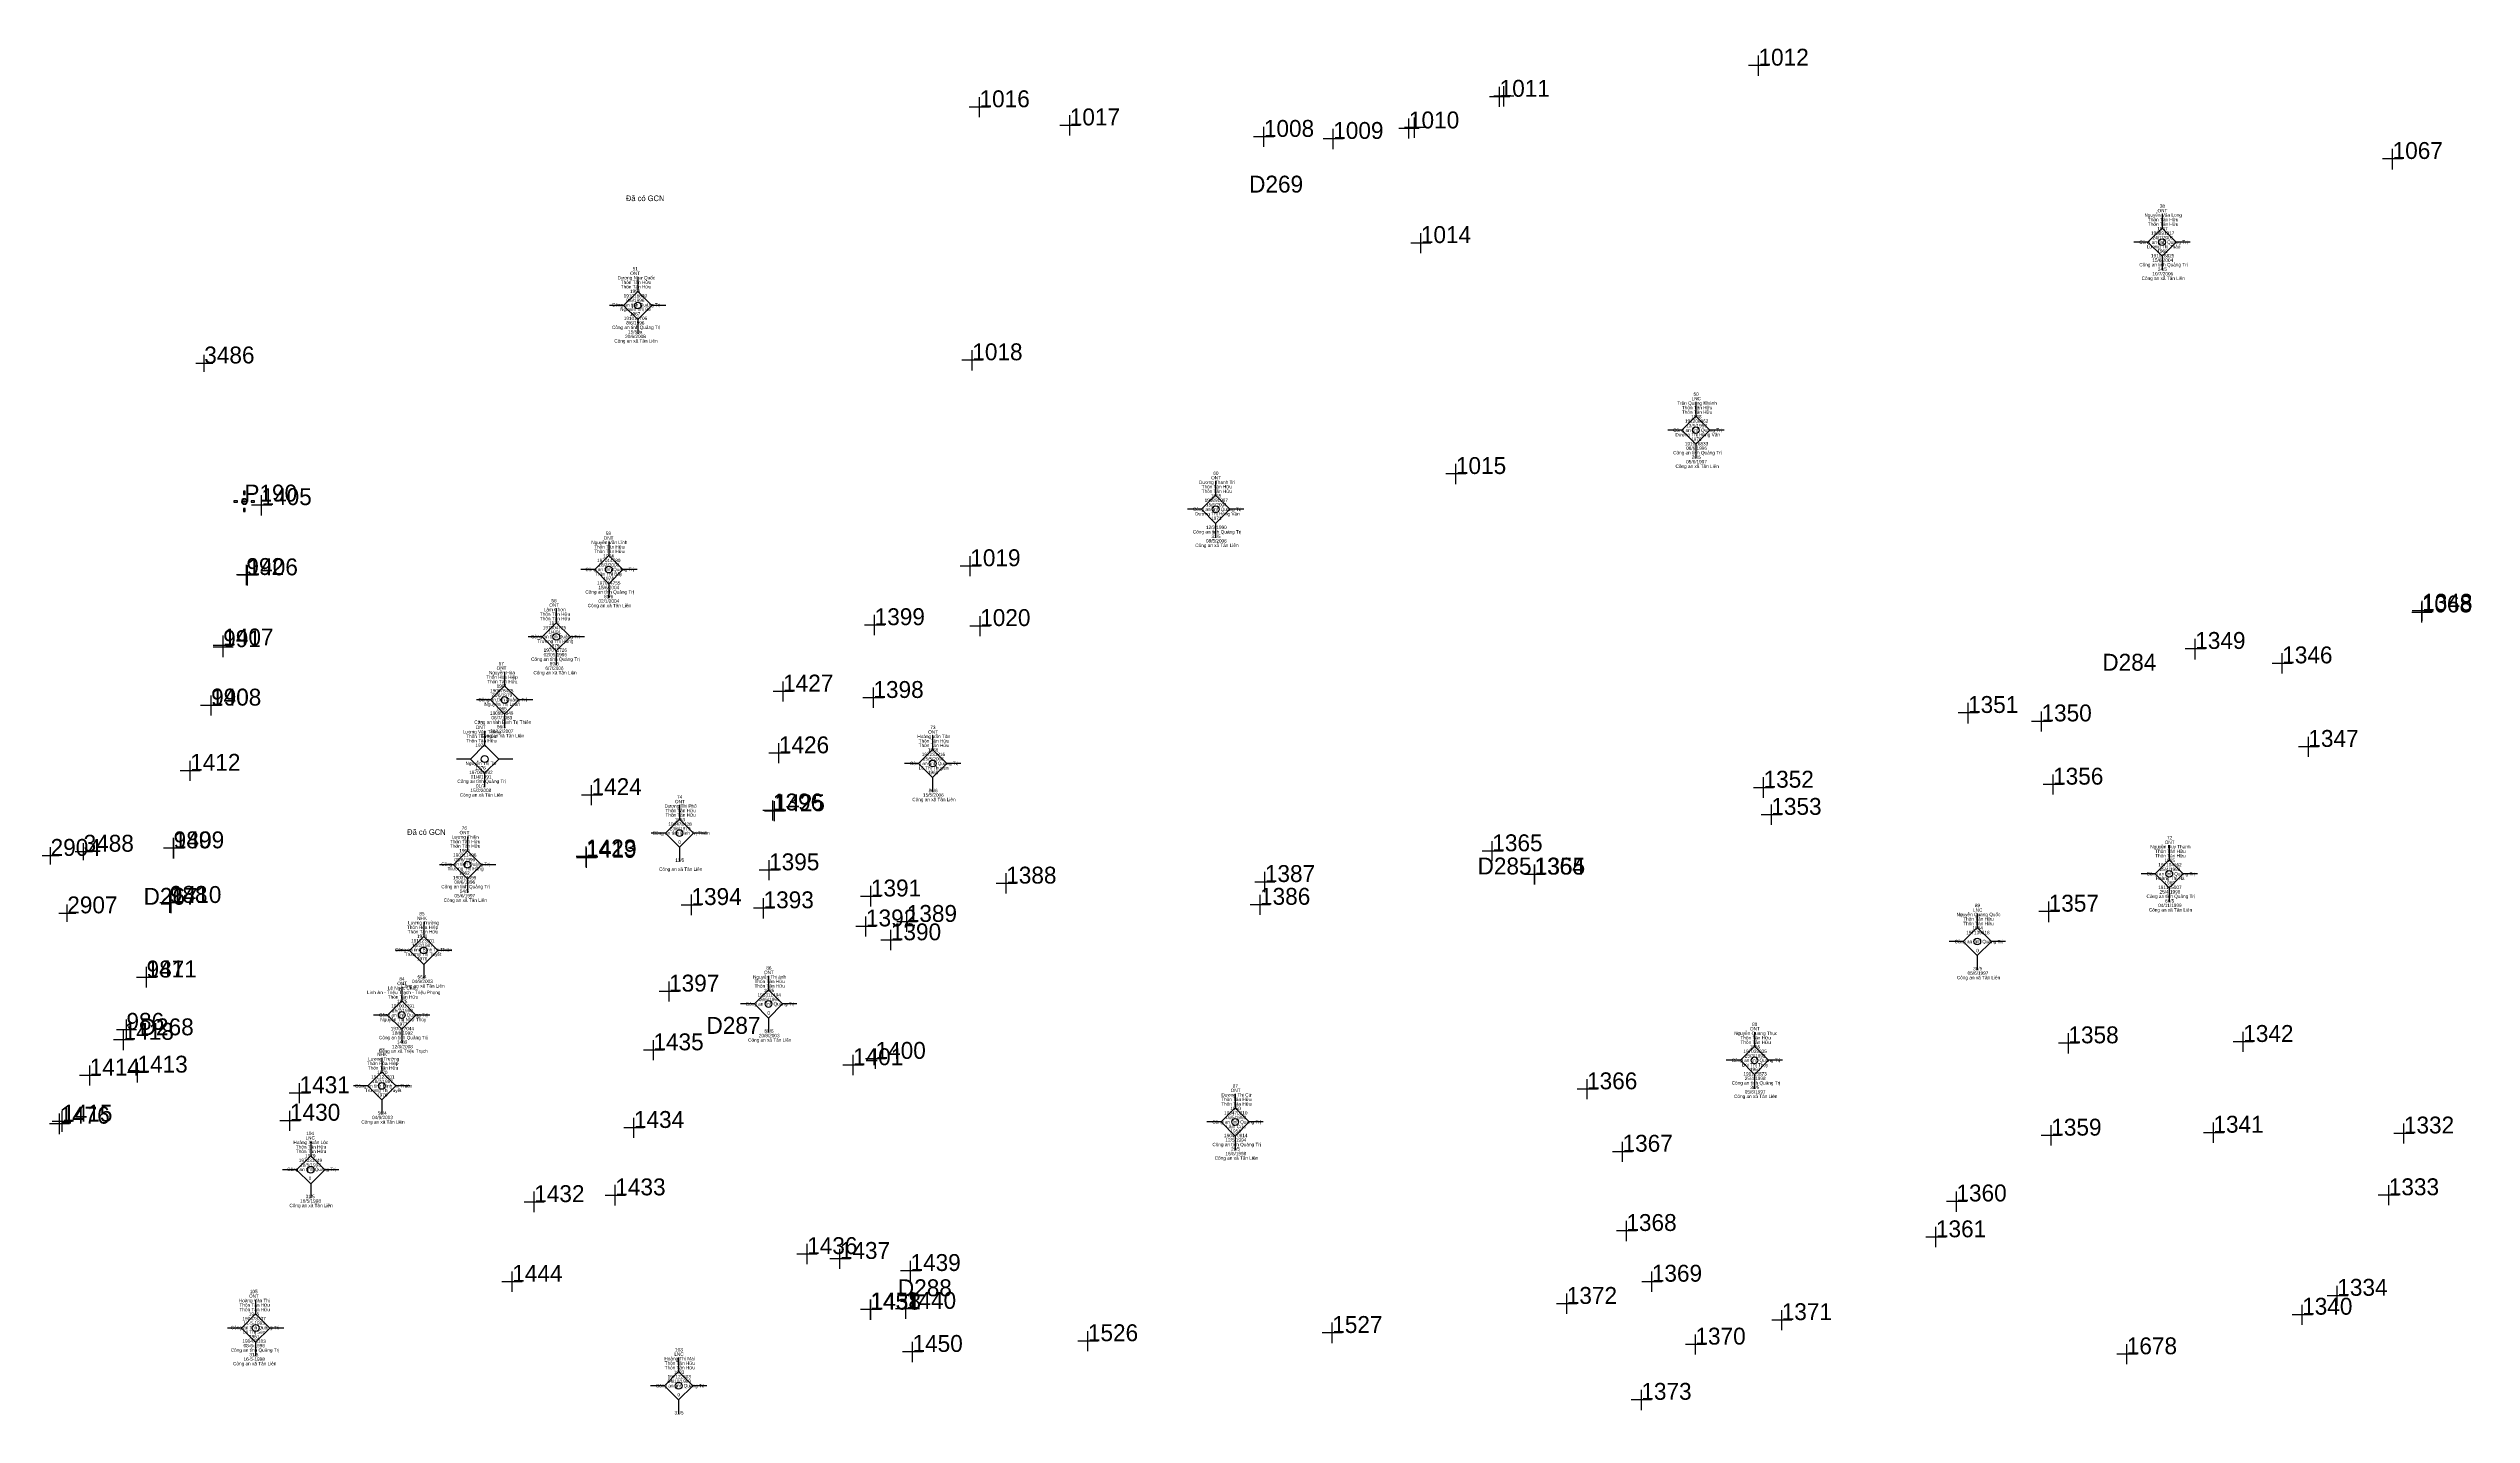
# Model space of a CAD drawing. Extents: x 548949 to 550223, y 1836732 to 1838051.
# Drawn here: x 549260.4 to 549475.5, y 1837798.2 to 1837919.4 of the extents above; entities that cross this region are included whole.
import ezdxf

# ---------------------------------------------------------------- set-up
doc = ezdxf.new("R2010")
doc.units = 0
for name, color, linetype in [('Level 11', 7, 'Continuous'), ('Level 15', 7, 'Continuous'), ('Level 16', 7, 'Continuous'), ('Level 3', 7, 'Continuous'), ('Level 4', 7, 'Continuous'), ('Level 5', 7, 'Continuous')]:
    doc.layers.add(name, color=color, linetype=linetype)

msp = doc.modelspace()

# ---------------------------------------------------------------- linework, layer by layer
at = {"layer": 'Level 11'}
for p, q in [((549448.04, 1837903.45), (549446.79, 1837902.2)), ((549448.04, 1837904.7), (549448.04, 1837903.45)), ((549449.29, 1837902.2), (549448.04, 1837903.45)), ((549446.79, 1837902.2), (549445.54, 1837902.2)), ((549446.79, 1837902.2), (549448.04, 1837900.95)), ((549448.04, 1837900.95), (549449.29, 1837902.2)), ((549450.54, 1837902.2), (549449.29, 1837902.2)), ((549448.04, 1837900.95), (549448.04, 1837899.7)), ((549312.73, 1837897.83), (549311.48, 1837896.58)), ((549312.73, 1837899.08), (549312.73, 1837897.83)), ((549313.98, 1837896.58), (549312.73, 1837897.83)), ((549311.48, 1837896.58), (549310.23, 1837896.58)), ((549311.48, 1837896.58), (549312.73, 1837895.33)), ((549312.73, 1837895.33), (549313.98, 1837896.58)), ((549312.73, 1837895.33), (549312.73, 1837894.08)), ((549315.23, 1837896.58), (549313.98, 1837896.58)), ((549406.66, 1837886.77), (549405.41, 1837885.52)), ((549406.66, 1837888.02), (549406.66, 1837886.77)), ((549407.91, 1837885.52), (549406.66, 1837886.77)), ((549405.41, 1837885.52), (549404.16, 1837885.52)), ((549405.41, 1837885.52), (549406.66, 1837884.27)), ((549406.66, 1837884.27), (549407.91, 1837885.52)), ((549406.66, 1837884.27), (549406.66, 1837883.02)), ((549409.16, 1837885.52), (549407.91, 1837885.52)), ((549364.03, 1837879.75), (549362.78, 1837878.5)), ((549364.03, 1837881), (549364.03, 1837879.75)), ((549365.28, 1837878.5), (549364.03, 1837879.75)), ((549362.78, 1837878.5), (549361.53, 1837878.5)), ((549362.78, 1837878.5), (549364.03, 1837877.25)), ((549364.03, 1837877.25), (549365.28, 1837878.5)), ((549366.53, 1837878.5), (549365.28, 1837878.5)), ((549310.17, 1837875.65), (549310.17, 1837874.4)), ((549364.03, 1837877.25), (549364.03, 1837876)), ((549310.17, 1837874.4), (549308.92, 1837873.15)), ((549311.42, 1837873.15), (549310.17, 1837874.4)), ((549308.92, 1837873.15), (549307.67, 1837873.15)), ((549308.92, 1837873.15), (549310.17, 1837871.9)), ((549310.17, 1837871.9), (549311.42, 1837873.15)), ((549310.17, 1837871.9), (549310.17, 1837870.65)), ((549312.67, 1837873.15), (549311.42, 1837873.15)), ((549305.5, 1837869.68), (549305.5, 1837868.43)), ((549304.25, 1837867.18), (549303, 1837867.18)), ((549305.5, 1837868.43), (549304.25, 1837867.18)), ((549304.25, 1837867.18), (549305.5, 1837865.93)), ((549306.75, 1837867.18), (549305.5, 1837868.43)), ((549305.5, 1837865.93), (549306.75, 1837867.18)), ((549308, 1837867.18), (549306.75, 1837867.18)), ((549305.5, 1837865.93), (549305.5, 1837864.68)), ((549300.91, 1837862.83), (549299.66, 1837861.58)), ((549300.91, 1837864.08), (549300.91, 1837862.83)), ((549302.16, 1837861.58), (549300.91, 1837862.83)), ((549299.66, 1837861.58), (549298.41, 1837861.58)), ((549299.66, 1837861.58), (549300.91, 1837860.33)), ((549300.91, 1837860.33), (549302.16, 1837861.58)), ((549303.41, 1837861.58), (549302.16, 1837861.58)), ((549299.14, 1837858.84), (549299.14, 1837857.59)), ((549300.91, 1837860.33), (549300.91, 1837859.08)), ((549338.91, 1837858.45), (549338.91, 1837857.2)), ((549297.89, 1837856.34), (549296.64, 1837856.34)), ((549299.14, 1837857.59), (549297.89, 1837856.34)), ((549297.89, 1837856.34), (549299.14, 1837855.09)), ((549300.39, 1837856.34), (549299.14, 1837857.59)), ((549299.14, 1837855.09), (549300.39, 1837856.34)), ((549301.64, 1837856.34), (549300.39, 1837856.34)), ((549338.91, 1837857.2), (549337.66, 1837855.95)), ((549340.16, 1837855.95), (549338.91, 1837857.2)), ((549299.14, 1837855.09), (549299.14, 1837853.84)), ((549337.66, 1837855.95), (549336.41, 1837855.95)), ((549337.66, 1837855.95), (549338.91, 1837854.7)), ((549338.91, 1837854.7), (549340.16, 1837855.95)), ((549338.91, 1837854.7), (549338.91, 1837853.45)), ((549341.41, 1837855.95), (549340.16, 1837855.95)), ((549316.43, 1837852.27), (549316.43, 1837851.02)), ((549315.18, 1837849.77), (549313.93, 1837849.77)), ((549316.43, 1837851.02), (549315.18, 1837849.77)), ((549315.18, 1837849.77), (549316.43, 1837848.52)), ((549317.68, 1837849.77), (549316.43, 1837851.02)), ((549316.43, 1837848.52), (549317.68, 1837849.77)), ((549318.93, 1837849.77), (549317.68, 1837849.77)), ((549297.62, 1837848.21), (549296.37, 1837846.96)), ((549297.62, 1837849.46), (549297.62, 1837848.21)), ((549298.87, 1837846.96), (549297.62, 1837848.21)), ((549316.43, 1837848.52), (549316.43, 1837847.27)), ((549448.68, 1837848.66), (549448.68, 1837847.41)), ((549296.37, 1837846.96), (549295.12, 1837846.96)), ((549296.37, 1837846.96), (549297.62, 1837845.71)), ((549297.62, 1837845.71), (549298.87, 1837846.96)), ((549297.62, 1837845.71), (549297.62, 1837844.46)), ((549300.12, 1837846.96), (549298.87, 1837846.96)), ((549447.43, 1837846.16), (549446.18, 1837846.16)), ((549448.68, 1837847.41), (549447.43, 1837846.16)), ((549447.43, 1837846.16), (549448.68, 1837844.91)), ((549449.93, 1837846.16), (549448.68, 1837847.41)), ((549448.68, 1837844.91), (549449.93, 1837846.16)), ((549451.18, 1837846.16), (549449.93, 1837846.16)), ((549448.68, 1837844.91), (549448.68, 1837843.66)), ((549293.73, 1837841.86), (549293.73, 1837840.61)), ((549431.64, 1837841.4), (549430.39, 1837840.15)), ((549431.64, 1837842.65), (549431.64, 1837841.4)), ((549432.89, 1837840.15), (549431.64, 1837841.4)), ((549292.48, 1837839.36), (549291.23, 1837839.36)), ((549293.73, 1837840.61), (549292.48, 1837839.36)), ((549292.48, 1837839.36), (549293.73, 1837838.11)), ((549294.98, 1837839.36), (549293.73, 1837840.61)), ((549293.73, 1837838.11), (549294.98, 1837839.36)), ((549296.23, 1837839.36), (549294.98, 1837839.36)), ((549430.39, 1837840.15), (549429.14, 1837840.15)), ((549430.39, 1837840.15), (549431.64, 1837838.9)), ((549431.64, 1837838.9), (549432.89, 1837840.15)), ((549431.64, 1837838.9), (549431.64, 1837837.65)), ((549434.14, 1837840.15), (549432.89, 1837840.15)), ((549293.73, 1837838.11), (549293.73, 1837836.86)), ((549324.34, 1837837.11), (549324.34, 1837835.86)), ((549291.78, 1837834.88), (549290.53, 1837833.63)), ((549291.78, 1837836.13), (549291.78, 1837834.88)), ((549293.03, 1837833.63), (549291.78, 1837834.88)), ((549323.09, 1837834.61), (549321.84, 1837834.61)), ((549324.34, 1837835.86), (549323.09, 1837834.61)), ((549323.09, 1837834.61), (549324.34, 1837833.36)), ((549325.59, 1837834.61), (549324.34, 1837835.86)), ((549324.34, 1837833.36), (549325.59, 1837834.61)), ((549326.84, 1837834.61), (549325.59, 1837834.61)), ((549290.53, 1837833.63), (549289.28, 1837833.63)), ((549290.53, 1837833.63), (549291.78, 1837832.38)), ((549291.78, 1837832.38), (549293.03, 1837833.63)), ((549294.28, 1837833.63), (549293.03, 1837833.63)), ((549324.34, 1837833.36), (549324.34, 1837832.11)), ((549291.78, 1837832.38), (549291.78, 1837831.13)), ((549411.86, 1837830.86), (549410.61, 1837829.61)), ((549411.86, 1837832.11), (549411.86, 1837830.86)), ((549413.11, 1837829.61), (549411.86, 1837830.86)), ((549290.01, 1837828.59), (549288.76, 1837827.34)), ((549290.01, 1837829.84), (549290.01, 1837828.59)), ((549291.26, 1837827.34), (549290.01, 1837828.59)), ((549410.61, 1837829.61), (549409.36, 1837829.61)), ((549410.61, 1837829.61), (549411.86, 1837828.36)), ((549411.86, 1837828.36), (549413.11, 1837829.61)), ((549411.86, 1837828.36), (549411.86, 1837827.11)), ((549414.36, 1837829.61), (549413.11, 1837829.61)), ((549288.76, 1837827.34), (549287.51, 1837827.34)), ((549288.76, 1837827.34), (549290.01, 1837826.09)), ((549290.01, 1837826.09), (549291.26, 1837827.34)), ((549290.01, 1837826.09), (549290.01, 1837824.84)), ((549292.51, 1837827.34), (549291.26, 1837827.34)), ((549365.76, 1837826.64), (549365.76, 1837825.39)), ((549364.51, 1837824.14), (549363.26, 1837824.14)), ((549365.76, 1837825.39), (549364.51, 1837824.14)), ((549364.51, 1837824.14), (549365.76, 1837822.89)), ((549367.01, 1837824.14), (549365.76, 1837825.39)), ((549365.76, 1837822.89), (549367.01, 1837824.14)), ((549368.26, 1837824.14), (549367.01, 1837824.14)), ((549283.7, 1837822.4), (549283.7, 1837821.15)), ((549365.76, 1837822.89), (549365.76, 1837821.64)), ((549282.45, 1837819.9), (549281.2, 1837819.9)), ((549283.7, 1837821.15), (549282.45, 1837819.9)), ((549282.45, 1837819.9), (549283.7, 1837818.65)), ((549284.95, 1837819.9), (549283.7, 1837821.15)), ((549283.7, 1837818.65), (549284.95, 1837819.9)), ((549286.2, 1837819.9), (549284.95, 1837819.9)), ((549283.7, 1837818.65), (549283.7, 1837817.4)), ((549278.81, 1837807.11), (549277.56, 1837805.86)), ((549278.81, 1837808.36), (549278.81, 1837807.11)), ((549280.06, 1837805.86), (549278.81, 1837807.11)), ((549277.56, 1837805.86), (549276.31, 1837805.86)), ((549277.56, 1837805.86), (549278.81, 1837804.61)), ((549278.81, 1837804.61), (549280.06, 1837805.86)), ((549278.81, 1837804.61), (549278.81, 1837803.36)), ((549281.31, 1837805.86), (549280.06, 1837805.86)), ((549316.36, 1837803.24), (549316.36, 1837801.99)), ((549315.11, 1837800.74), (549313.86, 1837800.74)), ((549316.36, 1837801.99), (549315.11, 1837800.74)), ((549315.11, 1837800.74), (549316.36, 1837799.49)), ((549317.61, 1837800.74), (549316.36, 1837801.99)), ((549316.36, 1837799.49), (549317.61, 1837800.74)), ((549318.86, 1837800.74), (549317.61, 1837800.74)), ((549316.36, 1837799.49), (549316.36, 1837798.24))]:
    msp.add_line(p, q, dxfattribs=at)
for centre in [(549448.04, 1837902.2), (549312.73, 1837896.58), (549406.66, 1837885.52), (549364.03, 1837878.5), (549310.17, 1837873.15), (549305.5, 1837867.18), (549300.91, 1837861.58), (549299.14, 1837856.34), (549338.91, 1837855.95), (549316.43, 1837849.77), (549297.62, 1837846.96), (549448.68, 1837846.16), (549293.73, 1837839.36), (549431.64, 1837840.15), (549324.34, 1837834.61), (549291.78, 1837833.63), (549411.86, 1837829.61), (549290.01, 1837827.34), (549365.76, 1837824.14), (549283.7, 1837819.9), (549278.81, 1837805.86), (549316.36, 1837800.74)]:
    msp.add_circle(centre, 0.3, dxfattribs=at)
at = {"layer": 'Level 3'}
msp.add_line((549277.94, 1837879.34), (549277.97, 1837879.38), dxfattribs=at)
for points in [[(549277.74, 1837879.8), (549277.87, 1837879.8), (549277.87, 1837880.12), (549277.74, 1837880.12)], [(549276.88, 1837879.13), (549277.2, 1837879.13), (549277.2, 1837879.26), (549276.88, 1837879.26)], [(549277.74, 1837878.3), (549277.87, 1837878.3), (549277.87, 1837878.58), (549277.74, 1837878.58)], [(549278.42, 1837879.13), (549278.7, 1837879.13), (549278.7, 1837879.26), (549278.42, 1837879.26)]]:
    msp.add_lwpolyline(points, close=True, dxfattribs=at)
for points in [[(549277.97, 1837879.38), (549277.94, 1837879.34)], [(549277.94, 1837879.34), (549277.94, 1837879.34)], [(549277.97, 1837879.38), (549277.97, 1837879.38)]]:
    msp.add_lwpolyline(points, dxfattribs=at)
msp.add_circle((549277.8, 1837879.19), 0.0732, dxfattribs=at)
for radius, start, end in [(0.25, 49.3448, 48.4242), (0.2, 49.2259, 47.7453)]:
    msp.add_arc((549277.81, 1837879.19), radius, start, end, dxfattribs=at)
at = {"layer": 'Level 4'}
for p, q in [((549412.22, 1837916.97), (549412.22, 1837918.75)), ((549413.11, 1837917.86), (549411.32, 1837917.86)), ((549343.96, 1837914.17), (549342.14, 1837914.17)), ((549343.07, 1837913.28), (549343.07, 1837915.06)), ((549390.14, 1837915.1), (549388.35, 1837915.1)), ((549390.5, 1837915.15), (549388.72, 1837915.15)), ((549389.24, 1837914.21), (549389.24, 1837915.99)), ((549389.61, 1837914.23), (549389.61, 1837916.04)), ((549352, 1837912.56), (549350.19, 1837912.56)), ((549351.08, 1837911.67), (549351.08, 1837913.48)), ((549368.31, 1837910.65), (549368.31, 1837912.43)), ((549374.47, 1837910.44), (549374.47, 1837912.25)), ((549382.08, 1837912.29), (549380.3, 1837912.29)), ((549382.57, 1837912.37), (549380.79, 1837912.37)), ((549381.19, 1837911.4), (549381.19, 1837913.18)), ((549381.68, 1837911.45), (549381.68, 1837913.26)), ((549369.2, 1837911.54), (549367.38, 1837911.54)), ((549375.36, 1837911.36), (549373.58, 1837911.36)), ((549468.51, 1837908.66), (549468.51, 1837910.47)), ((549469.4, 1837909.58), (549467.62, 1837909.58)), ((549383.14, 1837902.12), (549381.36, 1837902.12)), ((549382.25, 1837901.23), (549382.25, 1837903.01)), ((549275.01, 1837891.44), (549273.49, 1837891.44)), ((549274.25, 1837890.68), (549274.25, 1837892.2)), ((549343.32, 1837891.72), (549341.5, 1837891.72)), ((549342.43, 1837890.8), (549342.43, 1837892.61)), ((549385.36, 1837880.74), (549385.36, 1837882.52)), ((549279.33, 1837877.94), (549279.33, 1837879.76)), ((549386.25, 1837881.63), (549384.47, 1837881.63)), ((549280.26, 1837878.87), (549278.44, 1837878.87)), ((549277.99, 1837871.78), (549277.99, 1837873.56)), ((549278.1, 1837871.75), (549278.1, 1837873.53)), ((549343.14, 1837873.45), (549341.36, 1837873.45)), ((549342.25, 1837872.56), (549342.25, 1837874.34)), ((549278.88, 1837872.67), (549277.1, 1837872.67)), ((549278.99, 1837872.64), (549277.21, 1837872.64)), ((549333.76, 1837867.33), (549333.76, 1837869.14)), ((549343.13, 1837867.25), (549343.13, 1837869.03)), ((549471.99, 1837869.35), (549470.21, 1837869.35)), ((549472.03, 1837869.5), (549470.25, 1837869.5)), ((549471.1, 1837868.46), (549471.1, 1837870.24)), ((549471.14, 1837868.61), (549471.14, 1837870.39)), ((549275.93, 1837865.38), (549275.93, 1837867.16)), ((549275.94, 1837865.53), (549275.94, 1837867.31)), ((549334.65, 1837868.22), (549332.87, 1837868.22)), ((549344.02, 1837868.14), (549342.2, 1837868.14)), ((549450.99, 1837865.18), (549450.99, 1837867)), ((549276.82, 1837866.27), (549275.04, 1837866.27)), ((549276.86, 1837866.42), (549275.05, 1837866.42)), ((549451.89, 1837866.11), (549450.1, 1837866.11)), ((549459.6, 1837864.83), (549457.82, 1837864.83)), ((549458.71, 1837863.94), (549458.71, 1837865.72)), ((549325.63, 1837861.44), (549325.63, 1837863.22)), ((549333.65, 1837860.87), (549333.65, 1837862.68)), ((549275.74, 1837861.08), (549273.92, 1837861.08)), ((549275.75, 1837861.09), (549273.97, 1837861.09)), ((549274.85, 1837860.19), (549274.85, 1837861.97)), ((549274.86, 1837860.2), (549274.86, 1837861.98)), ((549326.52, 1837862.33), (549324.74, 1837862.33)), ((549334.54, 1837861.76), (549332.72, 1837861.76)), ((549431.71, 1837860.43), (549429.93, 1837860.43)), ((549430.82, 1837859.5), (549430.82, 1837861.32)), ((549437.34, 1837858.79), (549437.34, 1837860.57)), ((549438.23, 1837859.68), (549436.45, 1837859.68)), ((549461.03, 1837856.53), (549461.03, 1837858.31)), ((549273, 1837854.41), (549273, 1837856.19)), ((549326.19, 1837856.85), (549324.37, 1837856.85)), ((549325.26, 1837855.96), (549325.26, 1837857.74)), ((549461.93, 1837857.42), (549460.14, 1837857.42)), ((549273.89, 1837855.3), (549272.11, 1837855.3)), ((549308.63, 1837852.25), (549308.63, 1837854.03)), ((549412.67, 1837852.91), (549412.67, 1837854.72)), ((549439.26, 1837854.07), (549437.48, 1837854.07)), ((549438.37, 1837853.18), (549438.37, 1837854.96)), ((549309.56, 1837853.14), (549307.74, 1837853.14)), ((549324.73, 1837850.89), (549324.73, 1837852.67)), ((549324.88, 1837850.82), (549324.88, 1837852.6)), ((549413.56, 1837853.8), (549411.78, 1837853.8)), ((549413.36, 1837850.5), (549413.36, 1837852.32)), ((549325.62, 1837851.78), (549323.84, 1837851.78)), ((549325.77, 1837851.71), (549323.99, 1837851.71)), ((549414.25, 1837851.39), (549412.47, 1837851.39)), ((549261.37, 1837847.75), (549259.85, 1837847.75)), ((549260.61, 1837846.99), (549260.61, 1837848.51)), ((549264.32, 1837848.12), (549262.78, 1837848.12)), ((549263.54, 1837847.36), (549263.54, 1837848.88)), ((549272.42, 1837848.42), (549270.64, 1837848.42)), ((549272.45, 1837848.42), (549270.67, 1837848.42)), ((549271.53, 1837847.53), (549271.53, 1837849.34)), ((549271.56, 1837847.53), (549271.56, 1837849.31)), ((549309.03, 1837847.7), (549307.25, 1837847.7)), ((549309.06, 1837847.58), (549307.28, 1837847.58)), ((549308.14, 1837846.78), (549308.14, 1837848.59)), ((549308.17, 1837846.69), (549308.17, 1837848.47)), ((549389.52, 1837848.16), (549387.7, 1837848.16)), ((549388.59, 1837847.27), (549388.59, 1837849.05)), ((549325.28, 1837846.47), (549323.5, 1837846.47)), ((549324.39, 1837845.58), (549324.39, 1837847.36)), ((549345.44, 1837844.4), (549345.44, 1837846.22)), ((549369.29, 1837845.43), (549367.51, 1837845.43)), ((549368.4, 1837844.54), (549368.4, 1837846.32)), ((549393.22, 1837846.09), (549391.44, 1837846.09)), ((549393.26, 1837846.09), (549391.48, 1837846.09)), ((549392.33, 1837845.2), (549392.33, 1837846.99)), ((549392.37, 1837845.2), (549392.37, 1837846.98)), ((549262.09, 1837841.89), (549262.09, 1837843.44)), ((549272.08, 1837843.58), (549270.3, 1837843.58)), ((549272.2, 1837843.57), (549270.42, 1837843.57)), ((549271.19, 1837842.69), (549271.19, 1837844.47)), ((549271.31, 1837842.68), (549271.31, 1837844.46)), ((549318.39, 1837843.39), (549316.58, 1837843.39)), ((549317.5, 1837842.5), (549317.5, 1837844.32)), ((549323.9, 1837842.18), (549323.9, 1837843.99)), ((549334.32, 1837844.15), (549332.5, 1837844.15)), ((549333.43, 1837843.26), (549333.43, 1837845.08)), ((549346.36, 1837845.29), (549344.55, 1837845.29)), ((549368.86, 1837843.41), (549367.08, 1837843.41)), ((549367.97, 1837842.52), (549367.97, 1837844.3)), ((549437.98, 1837841.88), (549437.98, 1837843.69)), ((549262.85, 1837842.65), (549261.33, 1837842.65)), ((549324.79, 1837843.1), (549323.01, 1837843.1)), ((549333.89, 1837841.49), (549332.1, 1837841.49)), ((549332.99, 1837840.6), (549332.99, 1837842.38)), ((549335.2, 1837839.37), (549335.2, 1837841.18)), ((549337.54, 1837841.89), (549335.72, 1837841.89)), ((549336.61, 1837841), (549336.61, 1837842.82)), ((549438.9, 1837842.8), (549437.09, 1837842.8)), ((549336.09, 1837840.26), (549334.31, 1837840.26)), ((549270.01, 1837836.97), (549268.23, 1837836.97)), ((549270.02, 1837836.96), (549268.24, 1837836.96)), ((549269.12, 1837836.08), (549269.12, 1837837.9)), ((549269.13, 1837836.07), (549269.13, 1837837.85)), ((549316.4, 1837835.71), (549314.62, 1837835.71)), ((549315.51, 1837834.82), (549315.51, 1837836.6)), ((549267.34, 1837831.43), (549267.34, 1837833.24)), ((549267.98, 1837831.43), (549266.2, 1837831.43)), ((549268.23, 1837832.32), (549266.45, 1837832.32)), ((549267.09, 1837830.5), (549267.09, 1837832.32)), ((549315.01, 1837830.5), (549313.23, 1837830.5)), ((549314.12, 1837829.61), (549314.12, 1837831.39)), ((549333.84, 1837828.85), (549333.84, 1837830.66)), ((549440.62, 1837831.12), (549438.84, 1837831.12)), ((549439.73, 1837830.23), (549439.73, 1837832.02)), ((549456.14, 1837831.24), (549454.36, 1837831.24)), ((549455.25, 1837830.35), (549455.25, 1837832.13)), ((549264.97, 1837828.26), (549263.19, 1837828.26)), ((549264.08, 1837827.37), (549264.08, 1837829.15)), ((549269.21, 1837828.52), (549267.43, 1837828.52)), ((549268.32, 1837827.63), (549268.32, 1837829.41)), ((549332.73, 1837829.18), (549330.95, 1837829.18)), ((549331.84, 1837828.29), (549331.84, 1837830.1)), ((549334.73, 1837829.74), (549332.95, 1837829.74)), ((549283.6, 1837826.69), (549281.78, 1837826.69)), ((549282.71, 1837825.8), (549282.71, 1837827.58)), ((549397.92, 1837827.04), (549396.11, 1837827.04)), ((549397, 1837826.15), (549397, 1837827.93)), ((549262.29, 1837823.99), (549260.51, 1837823.99)), ((549262.53, 1837824.17), (549260.75, 1837824.17)), ((549261.4, 1837823.06), (549261.4, 1837824.88)), ((549261.64, 1837823.28), (549261.64, 1837825.1)), ((549282.75, 1837824.25), (549280.97, 1837824.25)), ((549281.86, 1837823.36), (549281.86, 1837825.14)), ((549312.39, 1837822.72), (549312.39, 1837824.5)), ((549438.21, 1837822.04), (549438.21, 1837823.86)), ((549452.6, 1837822.3), (549452.6, 1837824.08)), ((549469.51, 1837822.23), (549469.51, 1837824.01)), ((549313.28, 1837823.61), (549311.5, 1837823.61)), ((549400.15, 1837820.61), (549400.15, 1837822.39)), ((549439.1, 1837822.93), (549437.32, 1837822.93)), ((549453.52, 1837823.19), (549451.71, 1837823.19)), ((549470.4, 1837823.12), (549468.62, 1837823.12)), ((549401.04, 1837821.5), (549399.26, 1837821.5)), ((549303.54, 1837816.14), (549303.54, 1837817.96)), ((549311.64, 1837817.63), (549309.85, 1837817.63)), ((549310.74, 1837816.74), (549310.74, 1837818.56)), ((549429.79, 1837816.16), (549429.79, 1837817.98)), ((549469.06, 1837817.64), (549467.24, 1837817.64)), ((549468.17, 1837816.75), (549468.17, 1837818.53)), ((549304.43, 1837817.03), (549302.65, 1837817.03)), ((549400.49, 1837813.58), (549400.49, 1837815.36)), ((549430.72, 1837817.09), (549428.9, 1837817.09)), ((549327.77, 1837811.53), (549327.77, 1837813.34)), ((549401.38, 1837814.47), (549399.6, 1837814.47)), ((549428.86, 1837813.91), (549427.08, 1837813.91)), ((549427.97, 1837813.02), (549427.97, 1837814.84)), ((549328.66, 1837812.42), (549326.84, 1837812.42)), ((549331.6, 1837811.99), (549329.78, 1837811.99)), ((549330.67, 1837811.1), (549330.67, 1837812.88)), ((549337.83, 1837810.92), (549336.05, 1837810.92)), ((549336.94, 1837810.03), (549336.94, 1837811.81)), ((549302.48, 1837809.96), (549300.66, 1837809.96)), ((549301.59, 1837809.07), (549301.59, 1837810.86)), ((549395.2, 1837807.11), (549395.2, 1837808.92)), ((549403.64, 1837809.97), (549401.86, 1837809.97)), ((549402.75, 1837809.08), (549402.75, 1837810.86)), ((549463.6, 1837807.83), (549463.6, 1837809.61)), ((549334.3, 1837807.51), (549332.49, 1837807.51)), ((549334.3, 1837807.49), (549332.52, 1837807.49)), ((549333.38, 1837806.58), (549333.38, 1837808.4)), ((549333.41, 1837806.6), (549333.41, 1837808.38)), ((549337.42, 1837807.56), (549335.6, 1837807.56)), ((549336.53, 1837806.67), (549336.53, 1837808.45)), ((549396.09, 1837808), (549394.28, 1837808)), ((549414.28, 1837805.67), (549414.28, 1837807.45)), ((549461.4, 1837807.04), (549459.59, 1837807.04)), ((549460.48, 1837806.15), (549460.48, 1837807.93)), ((549464.52, 1837808.72), (549462.71, 1837808.72)), ((549337.12, 1837802.82), (549337.12, 1837804.63)), ((549353.58, 1837804.69), (549351.8, 1837804.69)), ((549352.69, 1837803.8), (549352.69, 1837805.58)), ((549375.27, 1837805.42), (549373.49, 1837805.42)), ((549374.38, 1837804.53), (549374.38, 1837806.34)), ((549406.62, 1837803.5), (549406.62, 1837805.28)), ((549415.17, 1837806.56), (549413.39, 1837806.56)), ((549338.01, 1837803.74), (549336.23, 1837803.74)), ((549407.51, 1837804.39), (549405.73, 1837804.39)), ((549445.84, 1837803.53), (549444.02, 1837803.53)), ((549444.91, 1837802.64), (549444.91, 1837804.42)), ((549401.82, 1837798.56), (549401.82, 1837800.38)), ((549402.71, 1837799.49), (549400.93, 1837799.49))]:
    msp.add_line(p, q, dxfattribs=at)

# ---------------------------------------------------------------- texts
at = {"layer": 'Level 15'}
for s, p in [('38', (549447.83, 1837905.25)), ('Nguyễn Văn Long', (549446.48, 1837904.45)), ('Thôn Tân Hữu', (549446.8, 1837904.05)), ('Thôn Tân Hữu', (549446.8, 1837903.65)), ('1967', (549447.62, 1837903.25)), ('ONT', (549447.64, 1837904.85)), ('Công an tỉnh Quảng Trị', (549446.02, 1837902.05)), ('Lương Thị Thảo', (549446.68, 1837901.65)), ('190891317', (549447.06, 1837902.85)), ('24/7/2001', (549447.2, 1837902.45)), ('1968', (549447.62, 1837901.25)), ('Dương Như Quốc', (549310.94, 1837898.89)), ('ONT', (549312.06, 1837899.29)), ('51', (549312.28, 1837899.69)), ('Công an tỉnh Quảng Trị', (549446.02, 1837900.05)), ('Công an xã Tân Liên', (549446.23, 1837898.85)), ('191016825', (549447.06, 1837900.85)), ('15/6/2004', (549447.18, 1837900.45)), ('10/7/2006', (549447.18, 1837899.25)), ('34/5', (549447.67, 1837899.65)), ('Thôn Tân Hữu', (549311.22, 1837898.49)), ('Thôn Tân Hữu', (549311.22, 1837898.09)), ('191016839', (549311.48, 1837897.29)), ('8/6/1996', (549311.71, 1837896.89)), ('1953', (549312.04, 1837897.69)), ('Công an tỉnh Quảng Trị', (549310.44, 1837896.49)), ('Công an tỉnh Quảng Trị', (549310.44, 1837894.49)), ('Nguyễn Thị Bê', (549311.17, 1837896.09)), ('191016706', (549311.49, 1837895.29)), ('8/6/1996', (549311.71, 1837894.89)), ('1967', (549312.04, 1837895.69)), ('Công an xã Tân Liên', (549310.65, 1837893.29)), ('20/6/2008', (549311.6, 1837893.69)), ('15/50a', (549311.87, 1837894.09)), ('LNC', (549406.28, 1837888.17)), ('50', (549406.45, 1837888.57)), ('Trần Quang Khánh', (549405, 1837887.77)), ('Thôn Tân Hữu', (549405.42, 1837887.37)), ('Thôn Tân Hữu', (549405.42, 1837886.97)), ('191208862', (549405.69, 1837886.17)), ('1968', (549406.24, 1837886.57)), ('Công an tỉnh Quảng Trị', (549404.64, 1837885.37)), ('Dương Thị Hồng Vân', (549404.84, 1837884.97)), ('191016833', (549405.68, 1837884.17)), ('08/6/1996', (549405.8, 1837883.77)), ('13/5/1993', (549405.8, 1837885.77)), ('1970', (549406.24, 1837884.57)), ('Công an tỉnh Quảng Trị', (549404.64, 1837883.37)), ('Công an xã Tân Liên', (549404.85, 1837882.17)), ('05/6/1997', (549405.8, 1837882.57)), ('26/5', (549406.29, 1837882.97)), ('Dương Thanh Trí', (549362.55, 1837880.75)), ('Thôn Tân Hữu', (549362.79, 1837880.35)), ('Thôn Tân Hữu', (549362.79, 1837879.95)), ('1965', (549363.61, 1837879.55)), ('ONT', (549363.63, 1837881.15)), ('60', (549363.82, 1837881.55)), ('Công an tỉnh Quảng Trị', (549362.01, 1837878.35)), ('Dương Thị Hồng Vân', (549362.21, 1837877.95)), ('190891087', (549363.05, 1837879.15)), ('15/6/2004', (549363.17, 1837878.75)), ('1971', (549363.63, 1837877.55)), ('Nguyễn Văn Lĩnh', (549308.61, 1837875.41)), ('ONT', (549309.7, 1837875.81)), ('59', (549309.89, 1837876.21)), ('Công an tỉnh Quảng Trị', (549362.01, 1837876.35)), ('Công an xã Tân Liên', (549362.22, 1837875.15)), ('08/5/2006', (549363.17, 1837875.55)), ('12/3/1990', (549363.17, 1837876.75)), ('33/5', (549363.66, 1837875.95)), ('Công an tỉnh Quảng Trị', (549308.08, 1837873.01)), ('Thôn Tân Hữu', (549308.86, 1837875.01)), ('Thôn Tân Hữu', (549308.86, 1837874.61)), ('197014780', (549309.12, 1837873.81)), ('18/2/2008', (549309.24, 1837873.41)), ('1974', (549309.68, 1837874.21)), ('Công an tỉnh Quảng Trị', (549308.08, 1837871.01)), ('Trần Thị Bảy', (549308.98, 1837872.61)), ('197014755', (549309.12, 1837871.81)), ('15/6/2004', (549309.24, 1837871.41)), ('1974', (549309.68, 1837872.21)), ('Thôn Tân Hữu', (549304.04, 1837869.05)), ('Lâm Chơn', (549304.39, 1837869.45)), ('ONT', (549304.88, 1837869.85)), ('58', (549305.07, 1837870.25)), ('Công an xã Tân Liên', (549308.29, 1837869.81)), ('02/1/2004', (549309.24, 1837870.21)), ('81/6', (549309.74, 1837870.61)), ('Công an tỉnh Quảng Trị', (549303.26, 1837867.05)), ('Trương Thị Hằng', (549303.82, 1837866.65)), ('Thôn Tân Hữu', (549304.04, 1837868.65)), ('197004725', (549304.3, 1837867.85)), ('1/4/91', (549304.78, 1837867.45)), ('1975', (549304.86, 1837868.25)), ('57', (549300.39, 1837864.66)), (' Công an tỉnh Quảng Trị ', (549303.15, 1837865.05)), (' 02/05/1996', (549304.26, 1837865.45)), (' 197075726', (549304.26, 1837865.85)), ('1979', (549304.86, 1837866.25)), ('89/6', (549304.92, 1837864.65)), ('Thôn Hòa Hiệp', (549299.29, 1837863.46)), ('Thôn Tân Hữu', (549299.36, 1837863.06)), ('Nguyễn Hòa', (549299.52, 1837863.86)), ('190678435', (549299.62, 1837862.26)), ('ONT', (549300.2, 1837864.26)), ('1961', (549300.2, 1837862.66)), ('Công an xã Tân Liên', (549303.47, 1837863.85)), ('6/7/2006', (549304.53, 1837864.25)), ('Công an tỉnh Quảng Trị', (549298.58, 1837861.46)), ('Nguyễn Thị Loan', (549299.12, 1837861.06)), ('190957949', (549299.62, 1837860.26)), ('23/6/1979', (549299.74, 1837861.86)), ('1965', (549300.18, 1837860.66)), ('Lương Văn Thăng', (549297.2, 1837858.61)), ('Thôn Tân Hữu', (549297.5, 1837858.21)), ('Công an tỉnh Bình Trị Thiên', (549298.22, 1837859.46)), ('ONT', (549298.34, 1837859.01)), ('75', (549298.53, 1837859.41)), ('Công an xã Tân Liên', (549298.79, 1837858.26)), ('26/12/2007', (549299.62, 1837858.66)), ('06/7/1983', (549299.74, 1837859.86)), ('66/4', (549300.23, 1837859.06)), ('Hoàng Văn Tân', (549337.55, 1837858.2)), ('ONT', (549338.51, 1837858.6)), ('73', (549338.7, 1837859)), ('Nguyễn Thị Tư', (549297.44, 1837855.81)), ('Thôn Tân Hữu', (549297.5, 1837857.81)), ('1973', (549298.32, 1837857.41)), ('Công an tỉnh Quảng Trị', (549336.89, 1837855.8)), ('Thôn Tân Hữu', (549337.67, 1837857.8)), ('Thôn Tân Hữu', (549337.67, 1837857.4)), ('197231816', (549337.94, 1837856.6)), ('25/5/2006', (549338.05, 1837856.2)), ('1966', (549338.49, 1837857)), ('Công an tỉnh Quảng Trị', (549296.72, 1837854.21)), ('197004692', (549297.77, 1837855.01)), ('01/4/1991', (549297.9, 1837854.61)), ('1976', (549298.32, 1837855.41)), ('01/7', (549298.37, 1837853.81)), ('Lê Thị Thuyên', (549337.67, 1837855.4)), ('1968', (549338.49, 1837855)), ('Công an xã Tân Liên', (549296.93, 1837853.01)), ('15/2/2008', (549297.88, 1837853.41)), ('Dương Thị Phố', (549315.11, 1837852.02)), ('Thôn Tân Hữu', (549315.19, 1837851.62)), ('ONT', (549316.03, 1837852.42)), ('74', (549316.22, 1837852.82)), ('Công an xã Tân Liên', (549337.1, 1837852.6)), ('15/5/2006', (549338.05, 1837853)), ('86/6', (549338.55, 1837853.4)), ('ONT', (549296.91, 1837849.67)), ('76', (549297.11, 1837850.07)), ('Công an tỉnh Bình Trị Thiên', (549314.05, 1837849.62)), ('Thôn Tân Hữu', (549315.19, 1837851.22)), ('190478428', (549315.45, 1837850.42)), ('23/6/1979', (549315.57, 1837850.02)), ('1953', (549316.01, 1837850.82)), ('Thôn Tân Hữu', (549296.07, 1837848.87)), ('Thôn Tân Hữu', (549296.07, 1837848.47)), ('Lương Thiện', (549296.23, 1837849.27)), ('190311496', (549296.34, 1837847.67)), ('08/6/1996', (549296.45, 1837847.27)), ('1960', (549296.89, 1837848.07)), ('13/5', (549316.06, 1837847.22)), ('0', (549316.33, 1837848.82)), ('Nguyễn Duy Thanh', (549447, 1837848.41)), ('Thôn Tân Hữu', (549447.44, 1837848.01)), ('Thôn Tân Hữu', (549447.44, 1837847.61)), ('1965', (549448.26, 1837847.21)), ('ONT', (549448.28, 1837848.81)), ('72', (549448.48, 1837849.21)), ('Công an tỉnh Quảng Trị', (549295.29, 1837846.87)), ('Trương Thị Hằng', (549295.85, 1837846.47)), ('190311499', (549296.33, 1837845.67)), ('08/6/1996', (549296.45, 1837845.27)), ('1962', (549296.89, 1837846.07)), ('Công an xã Tân Liên', (549314.62, 1837846.42)), ('Công an tỉnh Quảng Trị', (549446.66, 1837846.01)), ('Hoàng Thị Hà', (549447.48, 1837845.61)), ('197104162', (549447.71, 1837846.81)), ('25/4/1998', (549447.82, 1837846.41)), ('1969', (549448.26, 1837845.21)), ('Công an tỉnh Quảng Trị', (549295.29, 1837844.87)), ('Công an xã Tân Liên', (549295.5, 1837843.67)), ('05/6/1997', (549296.45, 1837844.07)), ('54/5', (549296.94, 1837844.47)), ('89', (549431.43, 1837843.2)), ('Công an tỉnh Quảng Trị', (549446.66, 1837844.01)), ('04/11/1999', (549447.7, 1837843.21)), ('191115007', (549447.7, 1837844.81)), ('25/4/1998', (549447.82, 1837844.41)), ('66/5', (549448.31, 1837843.61)), ('Thôn Hòa Hiệp', (549292.24, 1837841.27)), ('Thôn Tân Hữu', (549292.31, 1837840.87)), ('Lương Trường', (549292.34, 1837841.67)), ('NHK', (549293.14, 1837842.07)), ('85', (549293.34, 1837842.47)), ('Nguyễn Quang Quốc', (549429.8, 1837842.4)), ('Thôn Tân Hữu', (549430.4, 1837842)), ('Thôn Tân Hữu', (549430.4, 1837841.6)), ('197139318', (549430.66, 1837840.8)), ('1984', (549431.22, 1837841.2)), ('LNC', (549431.26, 1837842.8)), ('Công an xã Tân Liên', (549446.87, 1837842.81)), ('Công an tỉnh Bình Trị Thiên', (549291.17, 1837839.27)), ('Trương Thị Tuyết', (549292.05, 1837838.87)), ('191123201', (549292.61, 1837840.07)), ('18/2/1987', (549292.69, 1837839.67)), ('1970', (549293.13, 1837840.47)), ('Công an tỉnh Quảng Trị', (549429.62, 1837840)), ('0', (549431.54, 1837839.2)), ('84', (549291.57, 1837836.68)), ('04/9/2003', (549292.69, 1837836.47)), ('1976', (549293.13, 1837838.47)), ('56/4', (549293.18, 1837836.87)), ('Nguyễn Thị ánh', (549322.97, 1837836.86)), ('Thôn Tân Hữu', (549323.1, 1837836.46)), ('ONT', (549323.94, 1837837.26)), ('86', (549324.14, 1837837.66)), ('Công an xã Tân Liên', (549429.83, 1837836.8)), ('05/6/1997', (549430.78, 1837837.2)), ('38/5', (549431.27, 1837837.6)), ('Linh An - Triệu Trạch - Triệu Phong', (549288.7, 1837835.48)), ('Thôn Tân Hữu', (549290.54, 1837835.08)), ('Lê Ngọc Châu', (549290.54, 1837835.88)), ('197001791', (549290.84, 1837834.28)), ('1975', (549291.36, 1837834.68)), ('ONT', (549291.38, 1837836.28)), ('Công an xã Tân Liên', (549291.74, 1837836.07)), ('Công an tỉnh Quảng Trị', (549322.32, 1837834.46)), ('Thôn Tân Hữu', (549323.1, 1837836.06)), ('190311494', (549323.36, 1837835.26)), ('09/6/1996', (549323.48, 1837834.86)), ('1936', (549323.92, 1837835.66)), ('Công an tỉnh Quảng Trị', (549289.76, 1837833.48)), ('Nguyễn Thị Như Thủy', (549289.88, 1837833.08)), ('197027044', (549290.8, 1837832.28)), ('26/7/1990', (549290.92, 1837833.88)), ('1977', (549291.36, 1837832.68)), ('0', (549324.24, 1837833.66)), ('ONT', (549411.46, 1837832.26)), ('88', (549411.65, 1837832.66)), ('NHK', (549289.6, 1837829.99)), ('Công an xã Triệu Trạch', (549289.73, 1837830.28)), ('Công an tỉnh Quảng Trị', (549289.76, 1837831.48)), ('83', (549289.8, 1837830.39)), ('18/8/1992', (549290.92, 1837831.88)), ('12/8/2008', (549290.92, 1837830.68)), ('1489', (549291.36, 1837831.08)), ('Công an xã Tân Liên', (549322.53, 1837831.26)), ('20/8/2003', (549323.48, 1837831.66)), ('80/6', (549323.98, 1837832.06)), ('Nguyễn Quang Thục', (549410.06, 1837831.86)), ('Thôn Tân Hữu', (549410.62, 1837831.46)), ('Thôn Tân Hữu', (549410.62, 1837831.06)), ('197039035', (549410.88, 1837830.26)), ('1955', (549411.44, 1837830.66)), ('Thôn Hòa Hiệp', (549288.7, 1837829.19)), ('Thôn Tân Hữu', (549288.77, 1837828.79)), ('Lương Trường', (549288.8, 1837829.59)), ('191123201', (549289.07, 1837827.99)), ('1970', (549289.59, 1837828.39)), ('Công an tỉnh Quảng Trị', (549409.84, 1837829.46)), ('Bùi Thị Thụy', (549410.76, 1837829.06)), ('191115873', (549410.88, 1837828.26)), ('25/3/1992', (549411, 1837829.86)), ('25/4/1998', (549411, 1837827.86)), ('1961', (549411.46, 1837828.66)), ('Công an tỉnh Bình Trị Thiên', (549287.63, 1837827.19)), ('Trương Thị Tuyết', (549288.51, 1837826.79)), ('18/2/1987', (549289.15, 1837827.59)), ('1976', (549289.59, 1837826.39)), ('Thôn Tân Hữu', (549364.52, 1837825.99)), ('Dương Thị Cứ', (549364.54, 1837826.39)), ('ONT', (549365.36, 1837826.79)), ('87', (549365.55, 1837827.19)), ('Công an tỉnh Quảng Trị', (549409.84, 1837827.46)), ('Công an xã Tân Liên', (549410.05, 1837826.26)), ('05/6/1997', (549411, 1837826.66)), ('38/5', (549411.49, 1837827.06)), ('Công an xã Tân Liên', (549288.2, 1837823.99)), ('04/9/2003', (549289.15, 1837824.39)), ('56/4', (549289.64, 1837824.79)), ('Công an tỉnh Quảng Trị', (549363.74, 1837823.99)), ('Thôn Tân Hữu', (549364.52, 1837825.59)), ('190470210', (549364.78, 1837824.79)), ('19/5/1993', (549364.9, 1837824.39)), ('Lâm Cừu', (549364.98, 1837823.59)), ('1950', (549365.34, 1837825.19)), ('Hoàng Xuân Lộc', (549282.16, 1837822.18)), ('Thôn Tân Hữu', (549282.38, 1837821.78)), ('Thôn Tân Hữu', (549282.38, 1837821.38)), ('LNC', (549283.24, 1837822.58)), ('104', (549283.3, 1837822.98)), ('Công an tỉnh Quảng Trị', (549363.74, 1837821.99)), ('190470814', (549364.78, 1837822.79)), ('12/5/1994', (549364.9, 1837822.39)), ('1954', (549365.34, 1837823.19)), ('29/5', (549365.39, 1837821.59)), ('Công an tỉnh Quảng Trị', (549281.6, 1837819.78)), ('197031449', (549282.64, 1837820.58)), ('18/5/1993', (549282.76, 1837820.18)), ('1979', (549283.2, 1837820.98)), ('Công an xã Tân Liên', (549363.95, 1837820.79)), ('16/5/1998', (549364.9, 1837821.19)), ('31/5', (549283.25, 1837817.38)), ('0', (549283.52, 1837818.98)), ('Công an xã Tân Liên', (549281.81, 1837816.58)), ('16/5/1998', (549282.76, 1837816.98)), ('ONT', (549278.22, 1837808.55)), ('105', (549278.3, 1837808.95)), ('Hoàng Văn Thị', (549277.32, 1837808.15)), ('Thôn Tân Hữu', (549277.38, 1837807.75)), ('Thôn Tân Hữu', (549277.38, 1837807.35)), ('190478337', (549277.64, 1837806.55)), ('1945', (549278.2, 1837806.95)), ('Công an tỉnh Quảng Trị', (549276.6, 1837805.75)), ('190478103', (549277.64, 1837804.55)), ('Lê Thị Sen', (549277.68, 1837805.35)), ('11-5-1993', (549277.74, 1837806.15)), ('1951', (549278.22, 1837804.95)), ('Công an tỉnh Quảng Trị', (549276.6, 1837803.75)), ('Công an xã Tân Liên', (549276.81, 1837802.55)), ('08-6-1996', (549277.74, 1837804.15)), ('16-5-1998', (549277.74, 1837802.95)), ('31/5', (549278.25, 1837803.35)), ('Hoàng Thị Mai', (549315.1, 1837802.99)), ('Thôn Tân Hữu', (549315.12, 1837802.59)), ('Thôn Tân Hữu', (549315.12, 1837802.19)), ('LNC', (549315.98, 1837803.39)), ('103', (549316.04, 1837803.79)), ('Công an tỉnh Quảng Trị', (549314.34, 1837800.59)), ('04/10/1999', (549315.38, 1837800.99)), ('197122303', (549315.38, 1837801.39)), ('1983', (549315.94, 1837801.79)), ('31/5', (549315.99, 1837798.19)), ('0', (549316.26, 1837799.79))]:
    msp.add_text(s, height=0.3, dxfattribs=at).set_placement(p)
at = {"layer": 'Level 16'}
for p in [(549311.68, 1837905.84), (549292.26, 1837849.61)]:
    msp.add_text('Đã có GCN', height=0.5, dxfattribs=at).set_placement(p)
at = {"layer": 'Level 5'}
for s, p in [('1012', (549412.22, 1837917.86)), ('1011', (549389.24, 1837915.1)), ('1016', (549343.07, 1837914.17)), ('1017', (549351.08, 1837912.56)), ('1008', (549368.31, 1837911.54)), ('1009', (549374.47, 1837911.36)), ('1010', (549381.19, 1837912.29)), ('1067', (549468.51, 1837909.58)), ('D269 ', (549367, 1837906.6)), ('1014', (549382.25, 1837902.12)), ('3486', (549274.25, 1837891.44)), ('1018', (549342.43, 1837891.72)), ('1015', (549385.36, 1837881.63)), ('P190 ', (549277.81, 1837879.19)), ('1405', (549279.33, 1837878.87)), ('992', (549277.99, 1837872.67)), ('1406', (549278.1, 1837872.64)), ('1019', (549342.25, 1837873.45)), ('1399', (549333.76, 1837868.22)), ('1020', (549343.13, 1837868.14)), ('1068', (549471.1, 1837869.35)), ('1348', (549471.14, 1837869.5)), ('991', (549275.93, 1837866.27)), ('1407', (549275.94, 1837866.42)), ('1349', (549450.99, 1837866.11)), ('D284 ', (549442.74, 1837864.18)), ('1346', (549458.71, 1837864.83)), ('990', (549274.86, 1837861.09)), ('1408', (549274.85, 1837861.08)), ('1427', (549325.63, 1837862.33)), ('1398', (549333.65, 1837861.76)), ('1351', (549430.82, 1837860.43)), ('1350', (549437.34, 1837859.68)), ('1426', (549325.26, 1837856.85)), ('1347', (549461.03, 1837857.42)), ('1412', (549273, 1837855.3)), ('1424', (549308.63, 1837853.14)), ('1352', (549412.67, 1837853.8)), ('1356', (549438.37, 1837854.07)), ('1396', (549324.73, 1837851.78)), ('1425', (549324.88, 1837851.71)), ('1353', (549413.36, 1837851.39)), ('3488', (549263.54, 1837848.12)), ('989', (549271.53, 1837848.42)), ('1409', (549271.56, 1837848.42)), ('1365', (549388.59, 1837848.16)), ('2904', (549260.61, 1837847.75)), ('1423', (549308.14, 1837847.7)), ('1419', (549308.17, 1837847.58)), ('1395', (549324.39, 1837846.47)), ('D285 ', (549387.28, 1837846.1)), ('1364', (549392.33, 1837846.09)), ('1355', (549392.37, 1837846.09)), ('1391', (549333.43, 1837844.15)), ('1388', (549345.44, 1837845.29)), ('1387', (549368.4, 1837845.43)), ('2907', (549262.09, 1837842.65)), ('D267 ', (549268.86, 1837843.41)), ('988', (549271.19, 1837843.58)), ('1410', (549271.31, 1837843.57)), ('1394', (549317.5, 1837843.39)), ('1393', (549323.9, 1837843.1)), ('1389', (549336.61, 1837841.89)), ('1386', (549367.97, 1837843.41)), ('1357', (549437.98, 1837842.8)), ('1392', (549332.99, 1837841.49)), ('1390', (549335.2, 1837840.26)), ('987', (549269.13, 1837836.96)), ('1411', (549269.12, 1837836.97)), ('1397', (549315.51, 1837835.71)), ('1418', (549267.09, 1837831.43)), ('986', (549267.34, 1837832.32)), ('D268 ', (549268.52, 1837831.83)), ('D287 ', (549318.83, 1837831.96)), ('1358', (549439.73, 1837831.12)), ('1342', (549455.25, 1837831.24)), ('1435', (549314.12, 1837830.5)), ('1401', (549331.84, 1837829.18)), ('1400', (549333.84, 1837829.74)), ('1414', (549264.08, 1837828.26)), ('1413', (549268.32, 1837828.52)), ('1431', (549282.71, 1837826.69)), ('1366', (549397, 1837827.04)), ('1476', (549261.4, 1837823.99)), ('1415', (549261.64, 1837824.17)), ('1430', (549281.86, 1837824.25)), ('1434', (549312.39, 1837823.61)), ('1359', (549438.21, 1837822.93)), ('1341', (549452.6, 1837823.19)), ('1332', (549469.51, 1837823.12)), ('1367', (549400.15, 1837821.5)), ('1432', (549303.54, 1837817.03)), ('1433', (549310.74, 1837817.63)), ('1360', (549429.79, 1837817.09)), ('1333', (549468.17, 1837817.64)), ('1368', (549400.49, 1837814.47)), ('1361', (549427.97, 1837813.91)), ('1436', (549327.77, 1837812.42)), ('1437', (549330.67, 1837811.99)), ('1444', (549301.59, 1837809.96)), ('1439', (549336.94, 1837810.92)), ('1369', (549402.75, 1837809.97)), ('1451', (549333.38, 1837807.51)), ('1438', (549333.41, 1837807.49)), ('D288 ', (549335.82, 1837808.68)), ('1440', (549336.53, 1837807.56)), ('1372', (549395.2, 1837808)), ('1334', (549463.6, 1837808.72)), ('1527', (549374.38, 1837805.42)), ('1371', (549414.28, 1837806.56)), ('1340', (549460.48, 1837807.04)), ('1450', (549337.12, 1837803.74)), ('1526', (549352.69, 1837804.69)), ('1370', (549406.62, 1837804.39)), ('1678', (549444.91, 1837803.53)), ('1373', (549401.82, 1837799.49))]:
    msp.add_text(s, height=1.5, dxfattribs=at).set_placement(p)

doc.saveas('drawing.dxf')
